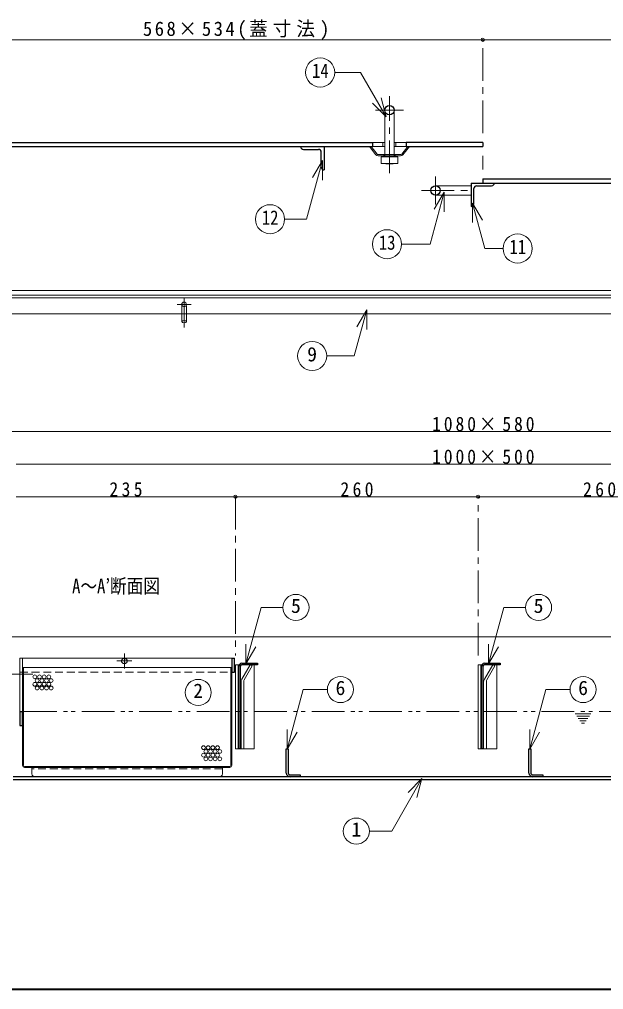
# Model space of a CAD drawing. Units: millimetres at full size, sheet at 1:7. Extents: x -1487 to 1348, y -983 to 984.
# Drawn here: x -866 to -240, y -983 to 56 of the extents above; entities that cross this region are included whole.
import ezdxf
from ezdxf.enums import TextEntityAlignment as Align

# ---------------------------------------------------------------- set-up
doc = ezdxf.new("R2010")
doc.units = ezdxf.units.MM
doc.header["$LTSCALE"] = 7
doc.header["$PDMODE"] = 32
doc.header["$PDSIZE"] = 3.5
for name, pattern in [('CHAIN1', [8, 5, -1, 1, -1]), ('DASHED1', [1.8, 1.2, -0.6]), ('DOUBLE_CHAIN1', [8.8, 5, -1, 0.6, -0.6, 0.6, -1])]:
    doc.linetypes.add(name, pattern=pattern)
doc.layers.add('0-A', color=4, linetype='Continuous', lineweight=9)
doc.styles.add('ＭＳ ゴシック', font='')
doc.styles.get('ＭＳ ゴシック').set_extended_font_data('MS Gothic')

msp = doc.modelspace()

# ---------------------------------------------------------------- linework, layer by layer
at = {"layer": '0-A'}
for p, q in [((-903.857, 34.013), (-369.857, 34.013)), ((-369.857, 34.013), (164.143, 34.013)), ((-474.857, -75.987), (-476.857, -75.987)), ((-476.857, -80.487), (-474.857, -80.487)), ((-462.857, -75.987), (-464.857, -75.987)), ((-464.857, -80.487), (-462.857, -80.487)), ((-9.857, -259.487), (-916.857, -259.487)), ((-692.357, -259.487), (-692.357, -267.985)), ((-687.357, -259.487), (-687.357, -267.985)), ((170.143, -385.487), (-909.857, -385.487)), ((130.143, -420.487), (-869.857, -420.487)), ((-869.857, -455.487), (-634.857, -455.487)), ((-634.857, -455.487), (-374.857, -455.487)), ((-374.857, -455.487), (-114.857, -455.487)), ((136.143, -605.487), (-875.857, -605.487)), ((-862.857, -628.487), (-638.846, -628.487)), ((-639.846, -638.487), (-861.857, -638.487)), ((-631.857, -635.487), (-630.705, -635.487)), ((-614.857, -725.487), (-614.857, -635.487)), ((-371.857, -635.487), (-370.705, -635.487)), ((-354.857, -725.487), (-354.857, -635.487)), ((-631.857, -725.487), (-631.107, -725.487)), ((-628.857, -725.487), (-629.607, -725.487)), ((-625.857, -725.487), (-614.857, -725.487)), ((-371.857, -725.487), (-371.107, -725.487)), ((-368.857, -725.487), (-369.607, -725.487)), ((-365.857, -725.487), (-354.857, -725.487))]:
    msp.add_line(p, q, dxfattribs=at)
at = {"layer": '0-A', "linetype": 'CHAIN1'}
for p, q in [((-369.857, -65.987), (-369.857, 34.013)), ((-469.857, -108.987), (-469.857, -26.487)), ((-484.857, -41.487), (-454.857, -41.487)), ((-369.857, -90.487), (-369.857, -104.987)), ((-420.357, -142.487), (-420.357, -112.487)), ((-435.357, -127.487), (-382.357, -127.487)), ((-689.857, -241.987), (-689.857, -274.418)), ((-682.357, -249.487), (-697.357, -249.487)), ((-634.857, -455.487), (-634.857, -625.487)), ((-374.857, -625.487), (-374.857, -455.487)), ((-753.846, -623.487), (-753.846, -639.487)), ((-761.846, -631.487), (-745.846, -631.487)), ((-851.857, -645.487), (-1059.857, -645.487))]:
    msp.add_line(p, q, dxfattribs=at)
at = {"layer": '0-A', "color": 7, "lineweight": 18}
for p, q in [((-473.23, -48.638), (-478.665, -28.353)), ((-473.23, -48.638), (-488.079, -33.789)), ((-474.857, -41.487), (-474.857, -88.987)), ((-464.857, -41.487), (-464.857, -88.987)), ((-484.258, -89.361), (-491.357, -80.487)), ((-483.087, -88.424), (-489.436, -80.487)), ((-476.857, -75.987), (-487.857, -75.987)), ((-487.857, -80.487), (-476.857, -80.487)), ((-476.857, -75.987), (-476.857, -80.487)), ((-456.628, -88.424), (-450.278, -80.487)), ((-455.457, -89.361), (-448.357, -80.487)), ((-457.799, -88.987), (-481.916, -88.987)), ((-481.916, -90.487), (-457.799, -90.487)), ((-478.857, -91.487), (-460.857, -91.487)), ((-478.857, -98.487), (-478.857, -91.487)), ((-474.857, -90.487), (-474.857, -91.087)), ((-473.857, -90.987), (-465.857, -90.987)), ((-465.857, -90.987), (-469.857, -91.487)), ((-469.857, -91.487), (-469.857, -98.487)), ((-460.857, -91.487), (-465.857, -90.987)), ((-464.857, -90.487), (-464.857, -91.087)), ((-460.857, -98.487), (-460.857, -91.487)), ((-541.678, -95.35), (-552.178, -113.536)), ((-541.678, -95.35), (-541.678, -116.35)), ((-478.857, -98.487), (-460.857, -98.487)), ((-478.857, -98.487), (-473.857, -98.987)), ((-473.857, -98.987), (-469.857, -98.487)), ((-469.857, -98.487), (-465.857, -98.987)), ((-420.357, -122.487), (-382.357, -122.487)), ((-411.237, -129.212), (-421.737, -147.398)), ((-420.357, -132.487), (-382.357, -132.487)), ((-411.237, -129.212), (-411.237, -150.212)), ((-380.781, -140.936), (-370.281, -159.122)), ((-380.781, -140.936), (-380.781, -161.936)), ((-380.781, -140.936), (-367.717, -189.693)), ((-348.083, -189.693), (-367.717, -189.693)), ((165.143, -234.487), (-904.857, -234.487)), ((-889.857, -239.487), (150.143, -239.487)), ((-889.857, -242.487), (150.143, -242.487)), ((-494.184, -255.236), (-504.684, -273.423)), ((-494.184, -255.236), (-494.184, -276.236)), ((-623.532, -634.607), (-607.324, -574.12)), ((-584.011, -574.12), (-607.324, -574.12)), ((-363.532, -634.607), (-347.324, -574.12)), ((-324.011, -574.12), (-347.324, -574.12)), ((-623.532, -634.607), (-623.532, -613.607)), ((-623.532, -634.607), (-613.032, -616.421)), ((-363.532, -634.607), (-363.532, -613.607)), ((-363.532, -634.607), (-353.032, -616.421)), ((-865.857, -628.487), (-862.857, -628.487)), ((-865.857, -628.487), (-865.857, -685.487)), ((-862.857, -685.487), (-862.857, -628.487)), ((-862.857, -638.487), (-861.857, -638.487)), ((-861.857, -743.487), (-861.857, -638.487)), ((-639.846, -638.487), (-638.846, -638.487)), ((-639.846, -743.487), (-639.846, -638.487)), ((-638.846, -743.487), (-638.846, -643.487)), ((-631.857, -635.487), (-634.857, -635.487)), ((-634.857, -635.487), (-634.857, -725.487)), ((-631.857, -635.487), (-631.857, -725.487)), ((-628.054, -651.095), (-619.042, -635.487)), ((-616.792, -636.786), (-625.455, -651.791)), ((-619.042, -635.487), (-616.792, -636.786)), ((-371.857, -635.487), (-374.857, -635.487)), ((-374.857, -635.487), (-374.857, -725.487)), ((-371.857, -635.487), (-371.857, -725.487)), ((-368.054, -651.095), (-359.042, -635.487)), ((-356.792, -636.786), (-365.455, -651.791)), ((-359.042, -635.487), (-356.792, -636.786)), ((-628.857, -725.487), (-628.857, -654.095)), ((-625.857, -653.291), (-625.857, -725.487)), ((-368.857, -725.487), (-368.857, -654.095)), ((-365.857, -653.291), (-365.857, -725.487)), ((-579.37, -725.932), (-562.268, -662.105)), ((-562.268, -662.105), (-536.313, -662.105)), ((-319.37, -725.932), (-302.268, -662.105)), ((-302.268, -662.105), (-276.313, -662.105)), ((-862.857, -743.487), (-862.857, -700.487)), ((-579.37, -725.932), (-579.37, -704.932)), ((-319.37, -725.932), (-319.37, -704.932)), ((-579.37, -725.932), (-568.87, -707.745)), ((-319.37, -725.932), (-308.87, -707.745)), ((-634.857, -725.487), (-631.857, -725.487)), ((-628.857, -725.487), (-625.857, -725.487)), ((-374.857, -725.487), (-371.857, -725.487)), ((-368.857, -725.487), (-365.857, -725.487)), ((-640.846, -744.487), (-860.857, -744.487)), ((-640.846, -745.487), (-860.857, -745.487)), ((-852.857, -752.487), (-852.857, -745.487)), ((-648.846, -752.487), (-648.846, -745.487)), ((-434.947, -757.528), (-467.403, -813.744)), ((-434.947, -757.528), (-449.796, -772.377)), ((-434.947, -757.528), (-440.382, -777.812)), ((-467.403, -813.744), (-491.301, -813.744))]:
    msp.add_line(p, q, dxfattribs=at)
at = {"layer": '0-A', "color": 5, "lineweight": 25}
for p, q in [((-903.857, -75.987), (-487.857, -75.987)), ((-539.857, -80.487), (-539.857, -105.487)), ((-487.857, -75.987), (-487.857, -80.487)), ((-451.857, -75.987), (-451.857, -80.487)), ((-369.857, -75.987), (-451.857, -75.987)), ((-451.857, -80.487), (-369.857, -80.487)), ((-369.857, -75.987), (-369.857, -80.487)), ((-561.857, -83.487), (-545.857, -83.487)), ((-542.857, -102.487), (-542.857, -86.487)), ((-382.357, -119.487), (164.143, -119.487)), ((-382.357, -119.487), (-382.357, -144.487)), ((-376.357, -122.487), (-360.357, -122.487)), ((-369.857, -114.987), (164.143, -114.987)), ((-369.857, -114.987), (-369.857, -119.487)), ((-379.357, -141.487), (-379.357, -125.487)), ((-638.846, -628.487), (-635.857, -628.487)), ((-638.846, -628.487), (-638.846, -643.487)), ((-635.857, -643.487), (-635.857, -628.487)), ((-638.846, -643.487), (-635.857, -643.487)), ((-631.107, -725.487), (-631.107, -636.987)), ((-629.607, -636.987), (-629.607, -725.487)), ((-611.107, -635.487), (-628.167, -635.487)), ((-628.107, -633.987), (-611.107, -633.987)), ((-611.107, -633.987), (-611.107, -635.487)), ((-371.107, -725.487), (-371.107, -636.987)), ((-369.607, -636.987), (-369.607, -725.487)), ((-351.107, -635.487), (-368.167, -635.487)), ((-368.107, -633.987), (-351.107, -633.987)), ((-351.107, -633.987), (-351.107, -635.487)), ((-865.857, -685.487), (-865.857, -700.487)), ((-865.857, -685.487), (-862.857, -685.487)), ((-862.857, -700.487), (-862.857, -685.487)), ((-865.857, -700.487), (-862.857, -700.487)), ((-629.607, -725.487), (-631.107, -725.487)), ((-580.357, -751.487), (-580.357, -725.487)), ((-580.357, -725.487), (-578.357, -725.487)), ((-578.357, -725.487), (-578.357, -751.487)), ((-369.607, -725.487), (-371.107, -725.487)), ((-320.357, -751.487), (-320.357, -725.487)), ((-320.357, -725.487), (-318.357, -725.487)), ((-318.357, -725.487), (-318.357, -751.487)), ((133.143, -755.487), (-872.857, -755.487)), ((-872.857, -758.487), (133.143, -758.487))]:
    msp.add_line(p, q, dxfattribs=at)
at = {"layer": '0-A', "linetype": 'DASHED1'}
for p, q in [((-475.857, -88.987), (-475.857, -90.487)), ((-474.857, -88.987), (-474.857, -90.487)), ((-464.857, -88.987), (-464.857, -90.487)), ((-463.857, -88.987), (-463.857, -90.487)), ((-692.357, -259.487), (-692.357, -249.487)), ((-687.357, -259.487), (-687.357, -249.487)), ((-865.857, -643.487), (-638.846, -643.487)), ((-648.846, -746.987), (-852.857, -746.987))]:
    msp.add_line(p, q, dxfattribs=at)
at = {"layer": '0-A', "linetype": 'DOUBLE_CHAIN1'}
for p, q in [((-861.137, -685.487), (-34.857, -685.487)), ((-253.944, -688.031), (-270.807, -688.031)), ((-269.121, -690.531), (-255.631, -690.531)), ((-257.317, -693.031), (-267.434, -693.031)), ((-265.748, -695.531), (-259.003, -695.531)), ((-260.689, -698.031), (-264.062, -698.031))]:
    msp.add_line(p, q, dxfattribs=at)
at = {"layer": '0-A', "color": 1, "lineweight": 40}
msp.add_line((1347.643, -983.487), (-1487.357, -983.487), dxfattribs=at)
at = {"layer": '0-A', "color": 7, "lineweight": 18}
for points in [[(-473.23, -48.638), (-500.7, -1.059), (-528.414, -1.059)], [(-451.857, -75.987), (-462.857, -75.987), (-462.857, -80.487), (-451.857, -80.487)], [(-469.857, -91.487), (-473.857, -90.987), (-478.857, -91.487)], [(-541.678, -95.35), (-558.543, -158.29), (-582.166, -158.29)], [(-473.857, -98.987), (-465.857, -98.987), (-460.857, -98.487)], [(-411.237, -129.212), (-426.203, -185.068), (-456.809, -185.068)], [(-494.184, -255.236), (-507.451, -304.747), (-537.042, -304.747)]]:
    msp.add_lwpolyline(points, dxfattribs=at)
at = {"layer": '0-A', "color": 5, "lineweight": 25}
for points in [[(-903.857, -75.987), (-903.857, -80.487), (-487.857, -80.487)], [(-576.357, -753.487), (-565.357, -753.487), (-565.357, -755.487)], [(-316.357, -753.487), (-305.357, -753.487), (-305.357, -755.487)]]:
    msp.add_lwpolyline(points, dxfattribs=at)
at = {"layer": '0-A', "color": 7, "lineweight": 18}
for centre, radius in [((-544.014, -1.059), 15.6), ((-597.766, -158.29), 15.6), ((-472.409, -185.068), 15.6), ((-332.483, -189.693), 15.6), ((-552.642, -304.747), 15.6), ((-570.011, -574.12), 14), ((-310.011, -574.12), 14), ((-674.762, -665.202), 14), ((-522.313, -662.105), 14), ((-262.313, -662.105), 14), ((-505.301, -813.744), 14)]:
    msp.add_circle(centre, radius, dxfattribs=at)
at = {"layer": '0-A', "color": 5, "lineweight": 25}
for centre, radius in [((-469.857, -41.487), 5), ((-420.357, -127.487), 5), ((-753.846, -631.487), 3)]:
    msp.add_circle(centre, radius, dxfattribs=at)
at = {"layer": '0-A'}
for centre, radius in [((-689.857, -249.487), 2.5), ((-849.798, -648.456), 2), ((-849.798, -656.456), 2), ((-847.298, -652.456), 2), ((-844.798, -648.456), 2), ((-844.798, -656.456), 2), ((-842.298, -652.456), 2), ((-839.798, -648.456), 2), ((-839.798, -656.456), 2), ((-837.298, -652.456), 2), ((-834.798, -648.456), 2), ((-834.798, -656.456), 2), ((-832.298, -652.456), 2), ((-847.298, -660.456), 2), ((-842.298, -660.456), 2), ((-837.298, -660.456), 2), ((-832.298, -660.456), 2), ((-669.054, -724.346), 2), ((-666.554, -728.346), 2), ((-664.054, -724.346), 2), ((-661.554, -728.346), 2), ((-659.054, -724.346), 2), ((-656.554, -728.346), 2), ((-654.054, -724.346), 2), ((-651.554, -728.346), 2), ((-669.054, -732.346), 2), ((-666.554, -736.346), 2), ((-664.054, -732.346), 2), ((-661.554, -736.346), 2), ((-659.054, -732.346), 2), ((-656.554, -736.346), 2), ((-654.054, -732.346), 2), ((-651.554, -736.346), 2)]:
    msp.add_circle(centre, radius, dxfattribs=at)
at = {"layer": '0-A', "color": 5, "lineweight": 25}
for centre, radius, start, end in [((-561.857, -80.487), 3, 180, 270), ((-545.857, -86.487), 3, 0, 90), ((-539.857, -102.487), 3, 180, 270), ((-376.357, -125.487), 3, 90, 180), ((-360.357, -119.487), 3, 270, 0), ((-382.357, -141.487), 3, 270, 0), ((-628.107, -636.987), 3, 92.27697, 180), ((-628.107, -636.987), 1.5, 92.27697, 180), ((-368.107, -636.987), 3, 92.27697, 180), ((-368.107, -636.987), 1.5, 92.27697, 180), ((-576.357, -751.487), 4, 180, 270), ((-576.357, -751.487), 2, 180, 270), ((-316.357, -751.487), 4, 180, 270), ((-316.357, -751.487), 2, 180, 270)]:
    msp.add_arc(centre, radius, start, end, dxfattribs=at)
at = {"layer": '0-A', "color": 7, "lineweight": 18}
for centre, radius, start, end in [((-481.916, -87.487), 3, 218.65981, 270), ((-481.916, -87.487), 1.5, 218.65981, 270), ((-457.799, -87.487), 1.5, 270, 321.34019), ((-457.799, -87.487), 3, 270, 321.34019), ((-628.107, -636.987), 3, 90, 92.27697), ((-368.107, -636.987), 3, 90, 92.27697), ((-622.857, -654.095), 6, 150, 180), ((-622.857, -653.291), 3, 150, 180), ((-362.857, -654.095), 6, 150, 180), ((-362.857, -653.291), 3, 150, 180), ((-860.857, -743.487), 2, 180, 270), ((-860.857, -743.487), 1, 180, 270), ((-640.846, -743.487), 2, 270, 0), ((-640.846, -743.487), 1, 270, 0), ((-849.857, -752.487), 3, 180, 270), ((-651.846, -752.487), 3, 270, 0)]:
    msp.add_arc(centre, radius, start, end, dxfattribs=at)
at = {"layer": '0-A'}
msp.add_ellipse((-689.857, -267.974), major_axis=(2.5, 0), ratio=0.57, dxfattribs=at)
for p in [(-369.857, 34.013), (-634.857, -455.487), (-374.857, -455.487)]:
    msp.add_point(p, dxfattribs=at)

# ---------------------------------------------------------------- texts
at = {"layer": '0-A', "color": 7, "style": 'ＭＳ ゴシック', "width": 0.85}
for s, p in [('14', (-552.764, -11.559)), ('12', (-606.516, -168.79)), ('13', (-481.159, -195.568)), ('11', (-341.233, -200.193)), ('A～A’断面図', (-809.857, -563.487))]:
    msp.add_text(s, height=15.4, dxfattribs=at).set_placement(p, align=Align.BOTTOM_LEFT)
at = {"layer": '0-A', "color": 7, "style": 'ＭＳ ゴシック'}
for s, p in [('9', (-557.892, -315.247)), ('5', (-575.261, -584.62)), ('5', (-315.261, -584.62)), ('6', (-527.563, -672.605)), ('6', (-267.563, -672.605)), ('2', (-680.012, -675.702)), ('1', (-510.551, -824.244))]:
    msp.add_text(s, height=15.4, dxfattribs=at).set_placement(p, align=Align.BOTTOM_LEFT)
at = {"layer": '0-A', "color": 7, "char_height": 15.4, "attachment_point": 7, "style": 'ＭＳ ゴシック'}
for s, insert in [('\\T1.27;\\W0.95;568×534(蓋寸法)', (-733.982, 34.013)), ('\\T1.33;\\W0.9;1080×580', (-424.107, -385.487)), ('\\T1.33;\\W0.9;1000×500', (-424.107, -420.487)), ('\\T1.38;\\W0.9;235', (-769.857, -455.487)), ('\\T1.38;\\W0.9;260', (-522.357, -455.487)), ('\\T1.38;\\W0.9;260', (-262.357, -455.487))]:
    msp.add_mtext(s, dxfattribs=dict(at, insert=insert))

doc.saveas('drawing.dxf')
